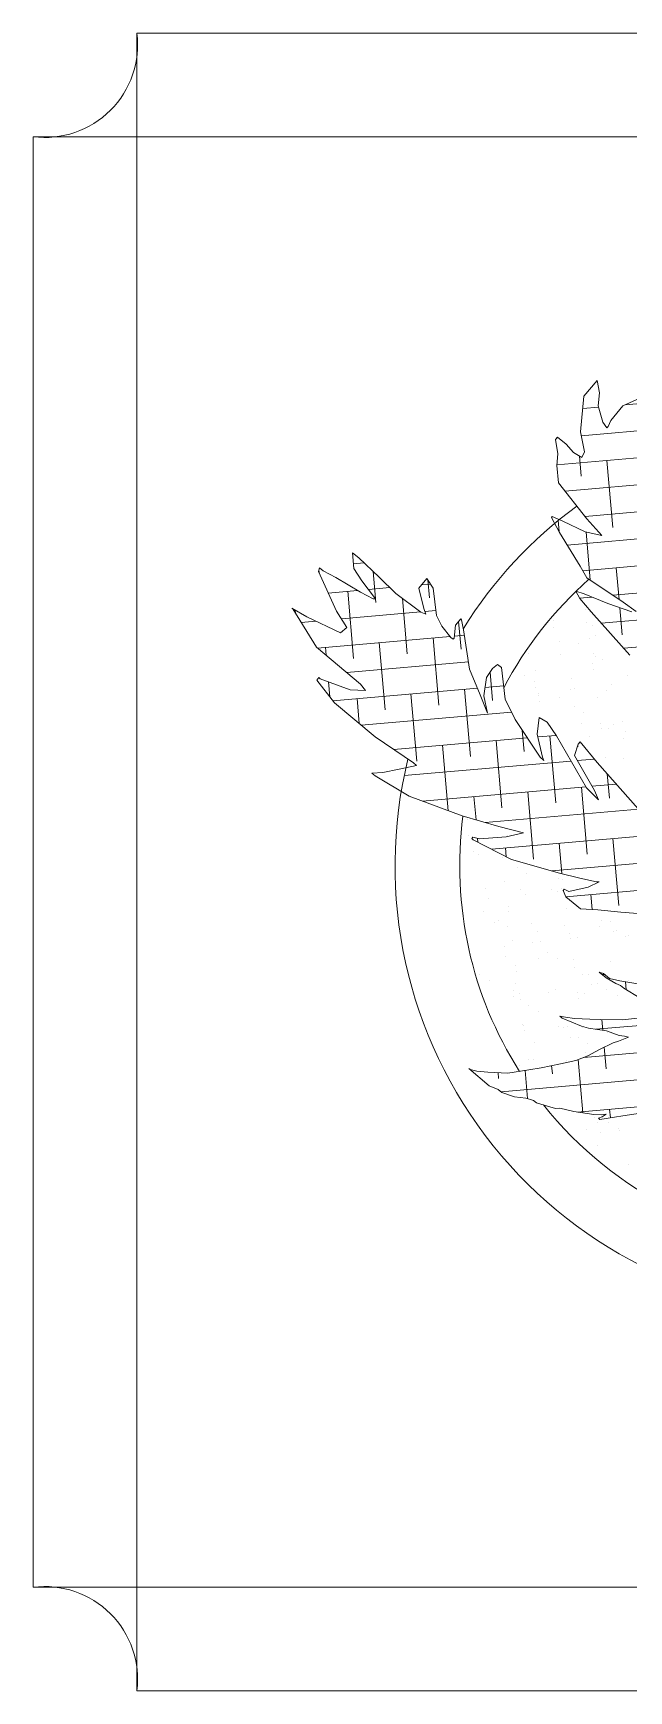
# Model space of a CAD drawing. Header units: metres. Extents: x -56 to -36, y -677 to -309.
# Drawn here: x -39.102 to -38.887, y -316.435 to -315.835 of the extents above; entities that cross this region are included whole.
import ezdxf

# ---------------------------------------------------------------- set-up
doc = ezdxf.new("R2010")
doc.units = ezdxf.units.M
doc.header["$LTSCALE"] = 5
doc.header["$MEASUREMENT"] = 0
doc.layers.add('A-FURN', color=7, linetype='Continuous', lineweight=18)

msp = doc.modelspace()

# ---------------------------------------------------------------- linework, layer by layer
at = {"layer": 'A-FURN'}
for p, q in [((-39.06448, -315.83492), (-39.06448, -316.43492)), ((-38.53948, -315.83492), (-39.06448, -315.83492)), ((-38.50198, -315.87242), (-39.10198, -315.87242)), ((-39.10198, -315.87242), (-39.10198, -316.39742)), ((-39.10198, -316.39742), (-38.50198, -316.39742)), ((-39.06448, -316.43492), (-38.53948, -316.43492))]:
    msp.add_line(p, q, dxfattribs=at)
at = {"layer": 'A-FURN', "color": 252}
for p, q in [((-38.90281, -315.96633), (-38.89805, -315.96066)), ((-38.89805, -315.96066), (-38.89713, -315.96506)), ((-38.89713, -315.96506), (-38.89767, -315.96984)), ((-38.90406, -315.97917), (-38.90281, -315.96633)), ((-38.89754, -315.97029), (-38.90325, -315.97079)), ((-38.89767, -315.96984), (-38.89596, -315.9757)), ((-38.89312, -315.97507), (-38.88875, -315.96987)), ((-38.88875, -315.96987), (-38.88258, -315.96699)), ((-38.86777, -315.96769), (-38.88784, -315.96944)), ((-38.87139, -315.97779), (-38.90378, -315.98062)), ((-38.89596, -315.9757), (-38.89449, -315.97774)), ((-38.89449, -315.97774), (-38.89409, -315.97727)), ((-38.89409, -315.97727), (-38.89312, -315.97507)), ((-38.91312, -315.98205), (-38.91232, -315.9811)), ((-38.91225, -315.98721), (-38.91312, -315.98205)), ((-38.91203, -315.98135), (-38.91256, -315.98139)), ((-38.91232, -315.9811), (-38.90927, -315.98366)), ((-38.90927, -315.98366), (-38.90662, -315.98669)), ((-38.90263, -315.98641), (-38.90406, -315.97917)), ((-38.91257, -315.99137), (-38.91225, -315.98721)), ((-38.86878, -315.98735), (-38.91255, -315.99118)), ((-38.90662, -315.98669), (-38.90351, -315.98849)), ((-38.90443, -315.98796), (-38.90379, -315.99531)), ((-38.90351, -315.98849), (-38.90263, -315.98641)), ((-38.8945, -315.9896), (-38.89238, -316.01388)), ((-38.91205, -315.99764), (-38.91257, -315.99137)), ((-38.9017, -316.01076), (-38.91205, -315.99764)), ((-38.85983, -315.99635), (-38.90963, -316.00071)), ((-38.85929, -316.00609), (-38.9024, -316.00987)), ((-38.91455, -316.01025), (-38.91425, -316.00989)), ((-38.91163, -316.01571), (-38.91455, -316.01025)), ((-38.91425, -316.00989), (-38.91041, -316.0115)), ((-38.91217, -316.01137), (-38.91182, -316.01536)), ((-38.91041, -316.0115), (-38.90242, -316.01539)), ((-38.8963, -316.0167), (-38.9017, -316.01076)), ((-38.90418, -316.02781), (-38.91163, -316.01571)), ((-38.84717, -316.01482), (-38.90886, -316.02022)), ((-38.90242, -316.01539), (-38.8963, -316.0167)), ((-38.90202, -316.01548), (-38.9005, -316.03291)), ((-38.98645, -316.02301), (-38.98425, -316.02486)), ((-38.98598, -316.02864), (-38.98645, -316.02301)), ((-38.98425, -316.02486), (-38.97685, -316.03187)), ((-38.83292, -316.02336), (-38.9032, -316.02951)), ((-38.99878, -316.02979), (-38.99849, -316.02841)), ((-38.9923, -316.04408), (-38.99878, -316.02979)), ((-38.99868, -316.02934), (-38.99861, -316.03014)), ((-38.99849, -316.02841), (-38.99714, -316.02955)), ((-38.99714, -316.02955), (-38.99255, -316.03199)), ((-38.99255, -316.03199), (-38.98366, -316.03723)), ((-38.98236, -316.02665), (-38.98612, -316.02698)), ((-38.98318, -316.03321), (-38.98598, -316.02864)), ((-38.97907, -316.02977), (-38.97821, -316.03957)), ((-38.97685, -316.03187), (-38.97081, -316.03774)), ((-38.90171, -316.03209), (-38.90418, -316.02781)), ((-38.8911, -316.02845), (-38.8901, -316.03987)), ((-38.98467, -316.03664), (-38.99525, -316.03756)), ((-38.98823, -316.03695), (-38.98611, -316.06123)), ((-38.98366, -316.03723), (-38.97907, -316.03967)), ((-38.97817, -316.03963), (-38.98318, -316.03321)), ((-38.973, -316.03562), (-38.98077, -316.0363)), ((-38.97081, -316.03774), (-38.96178, -316.04452)), ((-38.96256, -316.03581), (-38.95958, -316.03227)), ((-38.96069, -316.04322), (-38.96256, -316.03581)), ((-38.95826, -316.03433), (-38.96155, -316.03461)), ((-38.95958, -316.03227), (-38.95733, -316.03577)), ((-38.95923, -316.03281), (-38.95867, -316.03926)), ((-38.95733, -316.03577), (-38.9561, -316.04566)), ((-38.90427, -316.03961), (-38.90578, -316.03694)), ((-38.90578, -316.03694), (-38.90278, -316.03784)), ((-38.90278, -316.03784), (-38.89422, -316.0414)), ((-38.88859, -316.04089), (-38.90171, -316.03209)), ((-38.84724, -316.0344), (-38.89238, -316.03835)), ((-39.00844, -316.04302), (-39.003, -316.04617)), ((-39.0081, -316.04331), (-39.00844, -316.04302)), ((-38.99952, -316.05715), (-39.0081, -316.04331)), ((-39.00721, -316.04373), (-39.00711, -316.04491)), ((-38.97907, -316.03967), (-38.97817, -316.03963)), ((-38.97821, -316.03963), (-38.97809, -316.04096)), ((-38.96843, -316.03953), (-38.96668, -316.05953)), ((-38.96003, -316.04518), (-38.96069, -316.04322)), ((-38.95631, -316.04394), (-38.96033, -316.04429)), ((-38.89996, -316.03901), (-38.90439, -316.0394)), ((-38.90022, -316.04442), (-38.90427, -316.03961)), ((-38.90221, -316.04359), (-38.90221, -316.04359)), ((-38.8295, -316.04264), (-38.89655, -316.0485)), ((-38.89422, -316.0414), (-38.88543, -316.04434)), ((-38.88984, -316.04287), (-38.88898, -316.05273)), ((-38.88389, -316.04423), (-38.88859, -316.04089)), ((-38.99971, -316.04774), (-39.00506, -316.04821)), ((-39.003, -316.04617), (-38.99083, -316.05196)), ((-38.9886, -316.05), (-38.9923, -316.04408)), ((-38.99083, -316.05196), (-38.9886, -316.05)), ((-38.96189, -316.04443), (-38.99052, -316.04694)), ((-38.96178, -316.04452), (-38.96003, -316.04518)), ((-38.9561, -316.04566), (-38.95414, -316.04952)), ((-38.95414, -316.04952), (-38.95094, -316.05361)), ((-38.9497, -316.05385), (-38.94925, -316.04919)), ((-38.94925, -316.04919), (-38.94737, -316.04695)), ((-38.94813, -316.04785), (-38.94725, -316.05783)), ((-38.94737, -316.04695), (-38.94703, -316.04723)), ((-38.94703, -316.04723), (-38.94631, -316.05085)), ((-38.91369, -316.0476), (-38.91369, -316.0476)), ((-38.90185, -316.04812), (-38.90185, -316.04812)), ((-38.88618, -316.06003), (-38.90022, -316.04442)), ((-38.89971, -316.04933), (-38.89971, -316.04933)), ((-38.9512, -316.05328), (-38.99913, -316.05748)), ((-38.97682, -316.05552), (-38.97469, -316.07981)), ((-38.95739, -316.05383), (-38.95527, -316.07811)), ((-38.95094, -316.05361), (-38.95009, -316.05432)), ((-38.95009, -316.05432), (-38.9497, -316.05385)), ((-38.94601, -316.05283), (-38.94963, -316.05315)), ((-38.94631, -316.05085), (-38.94416, -316.06514)), ((-38.91381, -316.0502), (-38.91381, -316.0502)), ((-38.91166, -316.05495), (-38.91166, -316.05495)), ((-38.9048, -316.05595), (-38.9048, -316.05595)), ((-38.90084, -316.05403), (-38.90084, -316.05403)), ((-38.89853, -316.05305), (-38.89853, -316.05305)), ((-38.8417, -316.05349), (-38.88839, -316.05758)), ((-38.98359, -316.07051), (-38.99952, -316.05715)), ((-38.99624, -316.05722), (-38.99599, -316.06011)), ((-38.92297, -316.05943), (-38.92297, -316.05943)), ((-38.91113, -316.05995), (-38.91113, -316.05995)), ((-38.8994, -316.05938), (-38.8994, -316.05938)), ((-38.89847, -316.0605), (-38.89847, -316.0605)), ((-38.89595, -316.06158), (-38.89595, -316.06158)), ((-38.94456, -316.06249), (-38.98857, -316.06634)), ((-38.94416, -316.06514), (-38.94036, -316.07437)), ((-38.93799, -316.06811), (-38.93585, -316.06487)), ((-38.93673, -316.06621), (-38.93584, -316.07641)), ((-38.93585, -316.06487), (-38.93402, -316.06338)), ((-38.93402, -316.06338), (-38.93267, -316.06452)), ((-38.93267, -316.06452), (-38.93129, -316.07594)), ((-38.92413, -316.06737), (-38.92413, -316.06737)), ((-38.92037, -316.0657), (-38.92037, -316.0657)), ((-38.89964, -316.06315), (-38.89964, -316.06315)), ((-38.89938, -316.06509), (-38.89938, -316.06509)), ((-38.88694, -316.06732), (-38.88694, -316.06732)), ((-38.99944, -316.0691), (-38.99864, -316.06816)), ((-38.99303, -316.07729), (-38.99944, -316.0691)), ((-38.99864, -316.06816), (-38.99814, -316.06858)), ((-38.99814, -316.06858), (-38.98736, -316.07259)), ((-38.99515, -316.06969), (-38.99467, -316.0752)), ((-38.94134, -316.072), (-38.9936, -316.07657)), ((-38.98736, -316.07259), (-38.98179, -316.07283)), ((-38.98179, -316.07283), (-38.98359, -316.07051)), ((-38.94598, -316.0724), (-38.94386, -316.09668)), ((-38.93895, -316.07475), (-38.93799, -316.06811)), ((-38.93186, -316.07117), (-38.93851, -316.07175)), ((-38.92067, -316.06957), (-38.92067, -316.06957)), ((-38.92041, -316.07178), (-38.92041, -316.07178)), ((-38.91939, -316.07396), (-38.91939, -316.07396)), ((-38.90775, -316.07233), (-38.90775, -316.07233)), ((-38.90744, -316.06834), (-38.90744, -316.06834)), ((-38.90626, -316.07206), (-38.90626, -316.07206)), ((-38.8945, -316.07291), (-38.8945, -316.07291)), ((-38.89302, -316.07053), (-38.89302, -316.07053)), ((-38.9783, -316.08966), (-38.99303, -316.07729)), ((-38.98483, -316.0758), (-38.98404, -316.08484)), ((-38.96541, -316.0741), (-38.96328, -316.09838)), ((-38.94036, -316.07437), (-38.93763, -316.08109)), ((-38.93763, -316.08109), (-38.93895, -316.07475)), ((-38.93129, -316.07594), (-38.92771, -316.08337)), ((-38.91917, -316.07482), (-38.91917, -316.07482)), ((-38.91891, -316.07676), (-38.91891, -316.07676)), ((-38.91166, -316.07531), (-38.91166, -316.07531)), ((-38.90627, -316.07875), (-38.90627, -316.07875)), ((-38.89801, -316.07553), (-38.89801, -316.07553)), ((-38.929, -316.0807), (-38.98331, -316.08545)), ((-38.92771, -316.08337), (-38.91866, -316.09701)), ((-38.91973, -316.08866), (-38.919, -316.08263)), ((-38.919, -316.08263), (-38.91606, -316.08429)), ((-38.91606, -316.08429), (-38.91275, -316.08928)), ((-38.90379, -316.08474), (-38.90379, -316.08474)), ((-38.90281, -316.08095), (-38.90281, -316.08095)), ((-38.89681, -316.08465), (-38.89681, -316.08465)), ((-38.89194, -316.08525), (-38.89194, -316.08525)), ((-38.8888, -316.08392), (-38.8888, -316.08392)), ((-38.9645, -316.09902), (-38.9783, -316.08966)), ((-38.92332, -316.08999), (-38.97158, -316.09422)), ((-38.93457, -316.09098), (-38.93244, -316.11526)), ((-38.9251, -316.08731), (-38.92443, -316.09498)), ((-38.91775, -316.09696), (-38.91973, -316.08866)), ((-38.91288, -316.08908), (-38.91949, -316.08966)), ((-38.91514, -316.08928), (-38.91302, -316.11356)), ((-38.91275, -316.08928), (-38.90193, -316.10803)), ((-38.90487, -316.09227), (-38.90417, -316.09144)), ((-38.90417, -316.09144), (-38.89798, -316.09886)), ((-38.90075, -316.08954), (-38.90075, -316.08954)), ((-38.89655, -316.08658), (-38.89655, -316.08658)), ((-38.8938, -316.08669), (-38.8938, -316.08669)), ((-38.88841, -316.09013), (-38.88841, -316.09013)), ((-38.88763, -316.08764), (-38.88763, -316.08764)), ((-38.95399, -316.09268), (-38.95192, -316.11635)), ((-38.91866, -316.09701), (-38.9173, -316.09815)), ((-38.91853, -316.09468), (-38.91853, -316.09468)), ((-38.9173, -316.09815), (-38.91775, -316.09696)), ((-38.90626, -316.09634), (-38.90487, -316.09227)), ((-38.89903, -316.10905), (-38.90626, -316.09634)), ((-38.89899, -316.09765), (-38.9052, -316.0982)), ((-38.90505, -316.09279), (-38.905, -316.09328)), ((-38.89518, -316.09702), (-38.89518, -316.09702)), ((-38.88856, -316.09764), (-38.88856, -316.09764)), ((-38.97948, -316.10276), (-38.97549, -316.10248)), ((-38.97829, -316.10376), (-38.97948, -316.10276)), ((-38.96597, -316.11108), (-38.97829, -316.10376)), ((-38.97549, -316.10248), (-38.96964, -316.10135)), ((-38.96964, -316.10135), (-38.96332, -316.10001)), ((-38.90749, -316.0984), (-38.96779, -316.10367)), ((-38.96332, -316.10001), (-38.9645, -316.09902)), ((-38.89798, -316.09886), (-38.88322, -316.11567)), ((-38.89437, -316.10297), (-38.89359, -316.11186)), ((-38.90211, -316.10771), (-38.96117, -316.11288)), ((-38.92315, -316.10955), (-38.92103, -316.13384)), ((-38.90373, -316.10785), (-38.9016, -316.13214)), ((-38.90193, -316.10803), (-38.89758, -316.11248)), ((-38.89106, -316.10675), (-38.8999, -316.10752)), ((-38.89758, -316.11248), (-38.89903, -316.10905)), ((-38.94687, -316.11825), (-38.96597, -316.11108)), ((-38.94258, -316.11125), (-38.94184, -316.11971)), ((-38.88303, -316.11583), (-38.93849, -316.12068)), ((-38.93364, -316.12209), (-38.94687, -316.11825)), ((-38.94489, -316.11965), (-38.94489, -316.11965)), ((-38.94472, -316.12548), (-38.94472, -316.12548)), ((-38.94335, -316.12643), (-38.94295, -316.12596)), ((-38.94284, -316.12686), (-38.94335, -316.12643)), ((-38.94295, -316.12596), (-38.94056, -316.12656)), ((-38.92897, -316.13407), (-38.94284, -316.12686)), ((-38.94126, -316.12638), (-38.94114, -316.12775)), ((-38.94056, -316.12656), (-38.93095, -316.12576)), ((-38.85889, -316.12351), (-38.93627, -316.13028)), ((-38.92463, -316.12442), (-38.93364, -316.12209)), ((-38.93095, -316.12576), (-38.92463, -316.12442)), ((-38.93062, -316.12538), (-38.93062, -316.12538)), ((-38.89232, -316.12643), (-38.89019, -316.15071)), ((-38.94257, -316.131), (-38.94257, -316.131)), ((-38.94092, -316.13205), (-38.94092, -316.13205)), ((-38.93225, -316.13342), (-38.93225, -316.13342)), ((-38.93117, -316.12983), (-38.93088, -316.13307)), ((-38.83876, -316.13153), (-38.9144, -316.13815)), ((-38.91174, -316.12813), (-38.91078, -316.13913)), ((-38.91168, -316.13891), (-38.92897, -316.13407)), ((-38.92686, -316.13685), (-38.92686, -316.13685)), ((-38.9234, -316.13905), (-38.9234, -316.13905)), ((-38.90425, -316.14072), (-38.91168, -316.13891)), ((-38.91068, -316.13932), (-38.91068, -316.13932)), ((-38.93836, -316.1444), (-38.93836, -316.1444)), ((-38.93835, -316.14439), (-38.93835, -316.14439)), ((-38.93141, -316.14186), (-38.93141, -316.14186)), ((-38.9257, -316.14495), (-38.9257, -316.14495)), ((-38.91439, -316.1448), (-38.91439, -316.1448)), ((-38.91245, -316.14553), (-38.91245, -316.14553)), ((-38.91199, -316.14096), (-38.91199, -316.14096)), ((-38.91081, -316.14468), (-38.91081, -316.14468)), ((-38.91042, -316.14125), (-38.91042, -316.14125)), ((-38.91036, -316.14525), (-38.90996, -316.14478)), ((-38.90936, -316.1475), (-38.91036, -316.14525)), ((-38.91025, -316.14513), (-38.91022, -316.14558)), ((-38.90996, -316.14478), (-38.90831, -316.14556)), ((-38.84053, -316.14147), (-38.90936, -316.1475)), ((-38.90831, -316.14556), (-38.90125, -316.14403)), ((-38.89823, -316.14215), (-38.90425, -316.14072)), ((-38.90125, -316.14403), (-38.89732, -316.1421)), ((-38.89732, -316.1421), (-38.89823, -316.14215)), ((-38.93718, -316.14811), (-38.93718, -316.14811)), ((-38.93021, -316.15099), (-38.93021, -316.15099)), ((-38.92394, -316.14658), (-38.92394, -316.14658)), ((-38.90411, -316.15191), (-38.90936, -316.1475)), ((-38.90905, -316.15169), (-38.90905, -316.15169)), ((-38.909, -316.14823), (-38.909, -316.14823)), ((-38.89773, -316.15222), (-38.90411, -316.15191)), ((-38.90033, -316.14671), (-38.89986, -316.15212)), ((-38.93912, -316.15279), (-38.93912, -316.15279)), ((-38.93499, -316.15678), (-38.93499, -316.15678)), ((-38.93372, -316.15622), (-38.93372, -316.15622)), ((-38.92996, -316.15292), (-38.92996, -316.15292)), ((-38.92174, -316.15736), (-38.92174, -316.15736)), ((-38.90989, -316.15788), (-38.90989, -316.15788)), ((-38.88951, -316.15308), (-38.89773, -316.15222)), ((-38.89653, -316.15617), (-38.89653, -316.15617)), ((-38.89335, -316.15654), (-38.89335, -316.15654)), ((-38.88189, -316.15364), (-38.88951, -316.15308)), ((-38.93027, -316.15842), (-38.93027, -316.15842)), ((-38.92858, -316.16336), (-38.92858, -316.16336)), ((-38.91972, -316.15997), (-38.91972, -316.15997)), ((-38.91854, -316.16369), (-38.91854, -316.16369)), ((-38.90785, -316.16082), (-38.90785, -316.16082)), ((-38.90759, -316.16275), (-38.90759, -316.16275)), ((-38.9053, -316.16216), (-38.9053, -316.16216)), ((-38.89723, -316.15843), (-38.89723, -316.15843)), ((-38.89218, -316.16026), (-38.89218, -316.16026)), ((-38.89114, -316.15961), (-38.89114, -316.15961)), ((-38.88768, -316.16181), (-38.88768, -316.16181)), ((-38.88669, -316.16152), (-38.88669, -316.16152)), ((-38.93167, -316.16559), (-38.93167, -316.16559)), ((-38.93102, -316.16919), (-38.93102, -316.16919)), ((-38.92126, -316.16416), (-38.92126, -316.16416)), ((-38.91918, -316.1697), (-38.91918, -316.1697)), ((-38.91586, -316.1676), (-38.91586, -316.1676)), ((-38.91241, -316.1698), (-38.91241, -316.1698)), ((-38.94059, -316.17559), (-38.94059, -316.17559)), ((-38.92738, -316.17249), (-38.92738, -316.17249)), ((-38.92713, -316.17442), (-38.92713, -316.17442)), ((-38.90651, -316.17026), (-38.90651, -316.17026)), ((-38.90622, -316.17319), (-38.90622, -316.17319)), ((-38.9034, -316.17554), (-38.9034, -316.17554)), ((-38.90108, -316.17555), (-38.90108, -316.17555)), ((-38.89475, -316.17688), (-38.89729, -316.17474)), ((-38.89729, -316.17474), (-38.89571, -316.17527)), ((-38.89528, -316.17563), (-38.89615, -316.1757)), ((-38.89571, -316.17527), (-38.89351, -316.17711)), ((-38.89327, -316.17084), (-38.89327, -316.17084)), ((-38.94031, -316.18102), (-38.94031, -316.18102)), ((-38.93713, -316.17779), (-38.93713, -316.17779)), ((-38.92846, -316.18153), (-38.92846, -316.18153)), ((-38.92745, -316.17898), (-38.92745, -316.17898)), ((-38.91303, -316.18117), (-38.91303, -316.18117)), ((-38.89991, -316.17927), (-38.89991, -316.17927)), ((-38.898, -316.17898), (-38.898, -316.17898)), ((-38.89131, -316.17896), (-38.89475, -316.17688)), ((-38.89455, -316.18118), (-38.89455, -316.18118)), ((-38.89351, -316.17711), (-38.88988, -316.17795)), ((-38.88956, -316.17963), (-38.89131, -316.17896)), ((-38.88988, -316.17795), (-38.88329, -316.17904)), ((-38.88837, -316.18062), (-38.88956, -316.17963)), ((-38.88242, -316.1842), (-38.88837, -316.18062)), ((-38.88778, -316.1783), (-38.88753, -316.18113)), ((-38.88667, -316.17774), (-38.88667, -316.17774)), ((-38.92812, -316.18353), (-38.92812, -316.18353)), ((-38.92627, -316.1827), (-38.92627, -316.1827)), ((-38.92575, -316.18486), (-38.92575, -316.18486)), ((-38.92273, -316.18697), (-38.92273, -316.18697)), ((-38.9158, -316.18209), (-38.9158, -316.18209)), ((-38.90502, -316.18232), (-38.90502, -316.18232)), ((-38.90476, -316.18425), (-38.90476, -316.18425)), ((-38.90255, -316.18267), (-38.90255, -316.18267)), ((-38.89071, -316.18318), (-38.89071, -316.18318)), ((-38.92508, -316.19392), (-38.92508, -316.19392)), ((-38.92455, -316.19399), (-38.92455, -316.19399)), ((-38.91927, -316.18917), (-38.91927, -316.18917)), ((-38.91074, -316.19145), (-38.91158, -316.19074)), ((-38.91158, -316.19074), (-38.90953, -316.19105)), ((-38.90366, -316.19437), (-38.91074, -316.19145)), ((-38.90953, -316.19105), (-38.90624, -316.1916)), ((-38.90624, -316.1916), (-38.90067, -316.19184)), ((-38.90067, -316.19184), (-38.89698, -316.19192)), ((-38.82407, -316.18897), (-38.89856, -316.19549)), ((-38.89698, -316.19192), (-38.88897, -316.192)), ((-38.89637, -316.19193), (-38.89603, -316.19586)), ((-38.88897, -316.192), (-38.88334, -316.19149)), ((-38.9243, -316.19592), (-38.9243, -316.19592)), ((-38.91184, -316.19449), (-38.91184, -316.19449)), ((-38.91026, -316.19491), (-38.91026, -316.19491)), ((-38.90881, -316.19456), (-38.90881, -316.19456)), ((-38.90764, -316.19828), (-38.90764, -316.19828)), ((-38.90487, -316.19835), (-38.90487, -316.19835)), ((-38.9011, -316.19511), (-38.90366, -316.19437)), ((-38.90339, -316.19469), (-38.90339, -316.19469)), ((-38.89469, -316.19606), (-38.9011, -316.19511)), ((-38.89004, -316.19775), (-38.89469, -316.19606)), ((-38.8944, -316.19675), (-38.8944, -316.19675)), ((-38.89222, -316.20035), (-38.89028, -316.19976)), ((-38.89028, -316.19976), (-38.88675, -316.19829)), ((-38.88816, -316.19791), (-38.89004, -316.19775)), ((-38.88675, -316.19829), (-38.88816, -316.19791)), ((-38.92076, -316.20018), (-38.92076, -316.20018)), ((-38.90569, -316.20677), (-38.90142, -316.20511)), ((-38.84198, -316.20032), (-38.90279, -316.20564)), ((-38.90219, -316.20381), (-38.90219, -316.20381)), ((-38.90142, -316.20511), (-38.89719, -316.20282)), ((-38.90141, -316.20055), (-38.90141, -316.20055)), ((-38.89719, -316.20282), (-38.89222, -316.20035)), ((-38.89549, -316.20198), (-38.89481, -316.20984)), ((-38.93703, -316.21591), (-38.94448, -316.20966)), ((-38.94448, -316.20966), (-38.94397, -316.21008)), ((-38.94397, -316.21008), (-38.94159, -316.21068)), ((-38.94372, -316.21015), (-38.9437, -316.21031)), ((-38.94159, -316.21068), (-38.93756, -316.21104)), ((-38.93756, -316.21104), (-38.93028, -316.2113)), ((-38.93384, -316.21117), (-38.93366, -316.21324)), ((-38.84885, -316.21071), (-38.93279, -316.21806)), ((-38.93028, -316.2113), (-38.92271, -316.2102)), ((-38.92614, -316.20854), (-38.92614, -316.20854)), ((-38.92412, -316.2104), (-38.92323, -316.22057)), ((-38.92292, -316.20636), (-38.92292, -316.20636)), ((-38.92271, -316.2102), (-38.91833, -316.20945)), ((-38.92112, -316.20632), (-38.92112, -316.20632)), ((-38.91833, -316.20945), (-38.91127, -316.20792)), ((-38.91449, -316.20861), (-38.91423, -316.21154)), ((-38.91127, -316.20792), (-38.90569, -316.20677)), ((-38.90928, -316.20684), (-38.90928, -316.20684)), ((-38.90489, -316.20646), (-38.90321, -316.2257)), ((-38.93379, -316.21721), (-38.93703, -316.21591)), ((-38.93244, -316.21835), (-38.93379, -316.21721)), ((-38.92796, -316.21989), (-38.93244, -316.21835)), ((-38.92376, -316.22039), (-38.92796, -316.21989)), ((-38.92218, -316.22092), (-38.92376, -316.22039)), ((-38.92104, -316.22127), (-38.92218, -316.22092)), ((-38.92002, -316.22213), (-38.92104, -316.22127)), ((-38.91719, -316.22289), (-38.92002, -316.22213)), ((-38.91306, -316.22414), (-38.91719, -316.22289)), ((-38.86843, -316.22221), (-38.90516, -316.22543)), ((-38.91151, -316.22403), (-38.91306, -316.22414)), ((-38.90647, -316.22524), (-38.91151, -316.22403)), ((-38.89925, -316.22627), (-38.90647, -316.22524)), ((-38.89646, -316.22639), (-38.89925, -316.22627)), ((-38.8991, -316.22725), (-38.8991, -316.22725)), ((-38.8979, -316.22915), (-38.8979, -316.22915)), ((-38.89755, -316.22769), (-38.89625, -316.22717)), ((-38.89705, -316.22811), (-38.89755, -316.22769)), ((-38.89477, -316.22781), (-38.89705, -316.22811)), ((-38.89482, -316.22615), (-38.89646, -316.22639)), ((-38.89625, -316.22717), (-38.89482, -316.22615)), ((-38.88875, -316.22682), (-38.89477, -316.22781)), ((-38.89387, -316.22909), (-38.89387, -316.22909)), ((-38.89353, -316.22441), (-38.89326, -316.22756)), ((-38.87753, -316.22515), (-38.88875, -316.22682)), ((-38.90193, -316.23163), (-38.90193, -316.23163)), ((-38.89673, -316.23287), (-38.89673, -316.23287)), ((-38.89041, -316.23129), (-38.89041, -316.23129)), ((-38.89009, -316.23215), (-38.89009, -316.23215)), ((-38.89773, -316.23769), (-38.89773, -316.23769)), ((-38.88671, -316.24453), (-38.88671, -316.24453))]:
    msp.add_line(p, q, dxfattribs=at)
at = {"layer": 'A-FURN'}
for centre, start, end in [((-39.09781, -315.8391), 262.85944, 7.14056), ((-39.09781, -316.43075), 352.85944, 97.14056)]:
    msp.add_arc(centre, 0.03359, start, end, dxfattribs=at)
at = {"layer": 'A-FURN', "color": 252}
for radius, start, end in [(0.16202, 126.46339, 147.93466), (0.13862, 131.51416, 152.25052), (0.16202, 166.18932, 271.14482), (0.13862, 172.52236, 212.42017), (0.13862, 218.57197, 268.73065)]:
    msp.add_arc((-38.80911, -316.13638), radius, start, end, dxfattribs=at)

doc.saveas('drawing.dxf')
